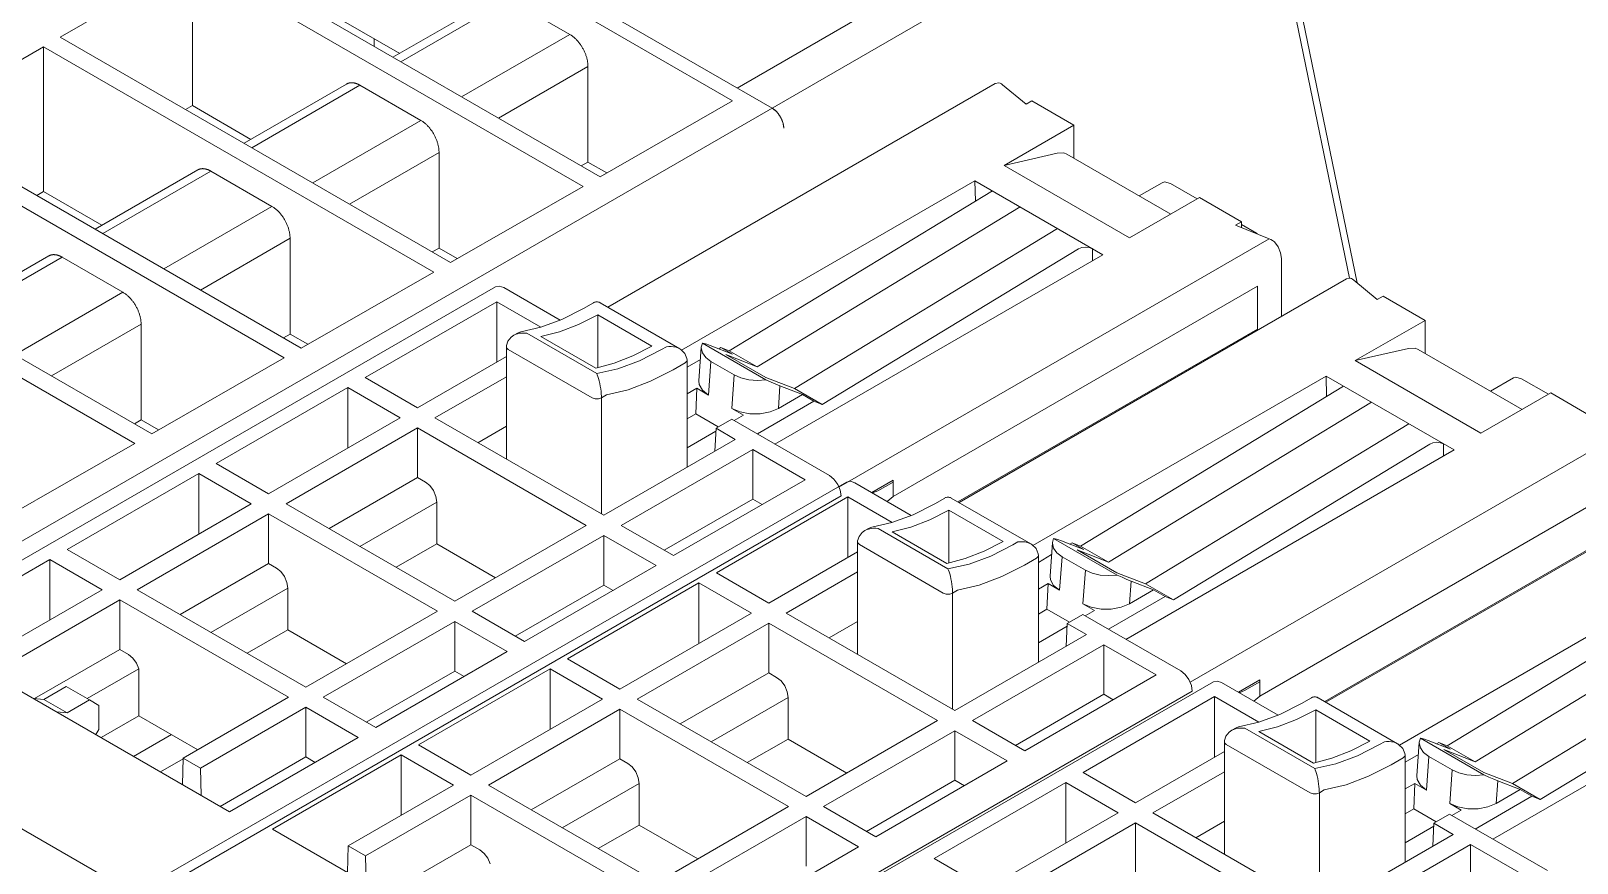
# Model space of a CAD drawing. Header units: inches. Extents: x 67248 to 85686, y -40174 to -31152.
# Drawn here: x 82465.8 to 82516.5, y -33344.3 to -33317 of the extents above; entities that cross this region are included whole.
import ezdxf

# ---------------------------------------------------------------- set-up
doc = ezdxf.new("R2010")
doc.units = ezdxf.units.IN
doc.header["$MEASUREMENT"] = 0

# ---------------------------------------------------------------- blocks, each defined once
blk = doc.blocks.new('ET200S')
at = {"lineweight": 0}
for p, q in [((95.592, 55.16), (11.446, 103.741)), ((65.08, 37.544), (110.119, 63.547)), ((110.609, 63.24), (113.367, 49.852)), ((110.473, 62.935), (113.139, 49.99)), ((82.502, 62.248), (94.393, 55.383)), ((90.366, 53.074), (78.489, 59.931)), ((73.963, 57.319), (77.976, 59.635)), ((77.976, 55.236), (77.976, 59.635)), ((77.976, 59.635), (89.851, 52.779)), ((84.073, 56.708), (87.19, 58.507)), ((84.307, 56.572), (87.594, 58.47)), ((89.446, 57.401), (87.594, 58.47)), ((82.502, 57.849), (84.276, 56.825)), ((94.531, 55.772), (98.562, 58.099)), ((85.824, 50.471), (73.963, 57.319)), ((86.159, 55.503), (89.446, 57.401)), ((69.438, 54.706), (73.451, 57.023)), ((73.451, 52.624), (73.451, 57.023)), ((73.451, 57.023), (85.31, 50.176)), ((83.5, 57.038), (83.5, 57.273)), ((87.275, 54.859), (89.997, 56.43)), ((89.997, 53.522), (89.997, 56.43)), ((102.371, 55.906), (102.485, 55.928)), ((102.485, 55.928), (102.521, 55.916)), ((102.521, 55.916), (102.559, 55.895)), ((79.547, 54.095), (82.664, 55.894)), ((79.781, 53.959), (83.069, 55.857)), ((84.92, 54.788), (83.069, 55.857)), ((90.6, 49.11), (102.371, 55.906)), ((102.559, 55.895), (102.597, 55.867)), ((103.311, 55.279), (102.597, 55.867)), ((77.773, 55.119), (77.976, 55.236)), ((77.976, 55.236), (79.75, 54.212)), ((94.393, 55.383), (90.366, 53.074)), ((95.724, 55.054), (95.72, 55.058)), ((95.753, 55.022), (95.75, 55.025)), ((95.757, 55.017), (95.753, 55.022)), ((95.766, 55.007), (95.761, 55.012)), ((103.487, 55.381), (103.311, 55.279)), ((103.487, 55.381), (104.76, 54.646)), ((81.283, 47.867), (69.438, 54.706)), ((81.633, 52.89), (84.92, 54.788)), ((95.829, 54.918), (95.826, 54.923)), ((95.857, 54.869), (95.855, 54.873)), ((95.902, 54.768), (95.9, 54.774)), ((95.907, 54.756), (95.904, 54.762)), ((95.908, 54.752), (95.907, 54.756)), ((95.921, 54.71), (95.92, 54.715)), ((104.76, 54.646), (102.639, 53.422)), ((104.76, 54.646), (104.76, 53.642)), ((68.925, 54.41), (80.769, 47.572)), ((82.75, 52.246), (85.471, 53.817)), ((85.471, 50.909), (85.471, 53.817)), ((102.639, 53.422), (104.256, 53.795)), ((104.256, 53.795), (104.459, 53.799)), ((104.459, 53.799), (104.553, 53.762)), ((104.553, 53.762), (107.709, 51.94)), ((75.022, 51.482), (78.139, 53.282)), ((75.256, 51.347), (78.543, 53.245)), ((80.395, 52.175), (78.543, 53.245)), ((89.794, 53.404), (89.997, 53.522)), ((89.997, 53.522), (90.57, 53.191)), ((102.639, 53.422), (106.457, 51.217)), ((73.247, 52.506), (73.451, 52.624)), ((73.451, 52.624), (75.225, 51.599)), ((89.851, 52.779), (85.824, 50.471)), ((101.755, 52.952), (92.841, 47.806)), ((102.285, 52.646), (94.29, 47.785)), ((101.769, 52.332), (101.755, 52.952)), ((101.755, 52.952), (105.644, 50.707)), ((107.445, 52.895), (106.749, 52.494)), ((107.445, 52.895), (107.518, 52.918)), ((107.518, 52.918), (107.695, 52.87)), ((107.695, 52.87), (108.508, 52.401)), ((77.108, 50.278), (80.395, 52.175)), ((103.134, 52.156), (95.138, 47.295)), ((108.579, 52.442), (106.457, 51.217)), ((108.579, 52.442), (109.851, 51.707)), ((64.4, 51.797), (76.227, 44.968)), ((76.742, 45.263), (64.912, 52.093)), ((109.851, 51.707), (109.675, 51.605)), ((109.851, 51.707), (109.851, 51.533)), ((104.265, 51.503), (96.27, 46.642)), ((109.675, 51.605), (110.693, 51.193)), ((109.851, 51.625), (110.311, 51.36)), ((110.311, 51.36), (110.336, 51.337)), ((78.224, 49.633), (80.946, 51.205)), ((80.946, 48.296), (80.946, 51.205)), ((85.268, 50.792), (85.471, 50.909)), ((85.471, 50.909), (86.028, 50.588)), ((104.902, 50.884), (97.118, 46.152)), ((110.693, 51.193), (97.621, 43.646)), ((104.902, 50.884), (104.999, 50.924)), ((104.999, 50.924), (105.114, 50.939)), ((105.114, 50.939), (105.228, 50.928)), ((105.228, 50.928), (105.326, 50.89)), ((105.326, 50.89), (105.326, 50.523)), ((110.693, 51.193), (110.748, 51.167)), ((110.748, 51.167), (110.802, 51.135)), ((110.802, 51.135), (110.854, 51.097)), ((110.854, 51.097), (110.968, 50.942)), ((110.968, 50.942), (111.044, 50.766)), ((111.044, 50.766), (111.071, 50.595)), ((70.496, 48.869), (73.613, 50.669)), ((70.731, 48.734), (74.018, 50.632)), ((75.869, 49.563), (74.018, 50.632)), ((105.644, 50.707), (95.674, 44.951)), ((111.071, 50.595), (111.071, 48.833)), ((85.31, 50.176), (81.283, 47.867)), ((101.272, 43.175), (113.043, 49.971)), ((113.043, 49.971), (113.156, 49.994)), ((113.156, 49.994), (113.193, 49.981)), ((113.193, 49.981), (113.23, 49.961)), ((113.23, 49.961), (113.269, 49.933)), ((113.982, 49.344), (113.269, 49.933)), ((65.619, 37.28), (87.186, 49.731)), ((72.582, 47.665), (75.869, 49.563)), ((87.186, 49.731), (87.301, 49.754)), ((87.301, 49.754), (87.436, 49.707)), ((89.151, 48.717), (87.436, 49.707)), ((110.338, 49.754), (99.267, 43.362)), ((110.338, 48.448), (110.338, 49.754)), ((114.159, 49.446), (113.982, 49.344)), ((114.159, 49.446), (115.432, 48.711)), ((87.224, 49.278), (83.228, 46.971)), ((87.224, 49.278), (87.224, 47.44)), ((87.224, 49.278), (88.57, 48.501)), ((89.862, 49.072), (89.204, 48.737)), ((89.713, 48.585), (90.296, 48.879)), ((89.862, 49.072), (90.164, 49.246)), ((90.174, 49.25), (90.164, 49.246)), ((90.171, 49.25), (90.164, 49.246)), ((90.192, 49.26), (90.171, 49.25)), ((90.214, 49.267), (90.192, 49.26)), ((90.238, 49.272), (90.214, 49.267)), ((90.263, 49.273), (90.238, 49.272)), ((90.288, 49.272), (90.263, 49.273)), ((90.313, 49.267), (90.288, 49.272)), ((90.296, 47.276), (90.296, 48.879)), ((91.942, 47.929), (90.296, 48.879)), ((90.339, 49.259), (90.313, 49.267)), ((90.364, 49.246), (90.339, 49.259)), ((90.355, 49.25), (90.364, 49.246)), ((90.365, 49.246), (92.785, 47.849)), ((73.699, 47.02), (76.421, 48.592)), ((76.421, 45.684), (76.421, 48.592)), ((88.563, 48.499), (87.954, 48.361)), ((89.204, 48.737), (88.563, 48.499)), ((89.135, 48.365), (89.713, 48.585)), ((110.338, 48.448), (101.239, 43.194)), ((115.432, 48.711), (113.31, 47.487)), ((115.432, 48.711), (115.432, 47.707)), ((80.743, 48.179), (80.946, 48.296)), ((80.946, 48.296), (81.487, 47.984)), ((87.521, 47.944), (87.519, 47.911)), ((87.564, 48.081), (87.521, 47.944)), ((87.661, 48.199), (87.564, 48.081)), ((87.743, 48.257), (87.661, 48.199)), ((87.743, 48.257), (87.781, 48.276)), ((87.743, 48.257), (87.743, 48.257)), ((87.744, 48.257), (87.875, 48.333)), ((87.781, 48.276), (87.853, 48.303)), ((87.853, 48.303), (87.929, 48.319)), ((87.875, 48.333), (87.954, 48.361)), ((87.929, 48.319), (88.005, 48.326)), ((88.005, 48.326), (88.078, 48.325)), ((88.078, 48.325), (88.143, 48.319)), ((90.265, 47.094), (88.143, 48.319)), ((88.567, 48.221), (89.135, 48.365)), ((90.233, 47.259), (88.567, 48.221)), ((91.942, 47.929), (91.362, 47.633)), ((93.475, 48.021), (93.442, 47.895)), ((93.526, 48.01), (93.475, 48.021)), ((93.475, 48.021), (95.405, 46.906)), ((93.605, 47.985), (93.526, 48.01)), ((93.711, 47.946), (93.605, 47.985)), ((93.711, 47.946), (94.391, 47.68)), ((80.769, 47.572), (76.742, 45.263)), ((84.82, 46.052), (87.519, 47.611)), ((87.519, 47.911), (87.519, 44.494)), ((87.519, 47.91), (87.526, 47.88)), ((87.526, 47.88), (87.577, 47.829)), ((90.123, 46.359), (87.577, 47.829)), ((91.362, 47.633), (90.79, 47.409)), ((91.564, 47.482), (90.905, 47.238)), ((92.233, 47.822), (91.564, 47.482)), ((92.386, 47.91), (92.233, 47.822)), ((92.451, 47.917), (92.386, 47.91)), ((92.524, 47.918), (92.451, 47.917)), ((92.6, 47.911), (92.524, 47.918)), ((92.676, 47.894), (92.6, 47.911)), ((92.748, 47.868), (92.676, 47.894)), ((92.786, 47.849), (92.748, 47.868)), ((92.786, 47.849), (92.786, 47.849)), ((92.815, 47.83), (92.786, 47.849)), ((92.944, 47.707), (92.815, 47.83)), ((93.006, 47.554), (92.944, 47.707)), ((92.952, 47.42), (93.003, 47.472)), ((93.003, 47.472), (93.01, 47.502)), ((93.01, 47.502), (93.006, 47.554)), ((93.01, 47.291), (93.415, 47.525)), ((93.01, 44.249), (93.01, 47.502)), ((93.442, 47.895), (93.367, 46.873)), ((93.442, 47.895), (93.441, 47.871)), ((93.441, 47.871), (93.475, 47.721)), ((93.475, 47.721), (93.574, 47.583)), ((93.574, 47.583), (93.733, 47.463)), ((93.733, 47.463), (93.659, 46.441)), ((93.733, 47.463), (94.44, 47.055)), ((93.969, 47.845), (94.037, 47.884)), ((94.29, 47.785), (94.037, 47.884)), ((94.037, 47.884), (94.391, 47.68)), ((95.138, 47.295), (94.187, 47.675)), ((94.187, 47.675), (95.4, 46.974)), ((94.29, 47.785), (95.138, 47.295)), ((113.31, 47.487), (114.928, 47.86)), ((113.31, 47.487), (117.129, 45.282)), ((114.928, 47.86), (115.131, 47.864)), ((115.131, 47.864), (115.225, 47.827)), ((115.225, 47.827), (118.381, 46.005)), ((87.519, 46.999), (85.349, 45.747)), ((90.79, 47.409), (90.233, 47.259)), ((90.905, 47.238), (90.265, 47.094)), ((90.265, 47.094), (90.281, 47.053)), ((90.281, 47.053), (90.299, 47.002)), ((90.299, 47.002), (90.318, 46.94)), ((92.587, 47.21), (91.897, 46.858)), ((92.952, 47.42), (92.587, 47.21)), ((94.366, 46.032), (94.44, 47.055)), ((94.44, 47.055), (94.647, 46.964)), ((112.427, 47.017), (103.513, 41.871)), ((112.441, 46.397), (112.427, 47.017)), ((112.427, 47.017), (116.316, 44.772)), ((118.116, 46.96), (118.189, 46.983)), ((118.189, 46.983), (118.366, 46.936)), ((82.698, 46.666), (78.702, 44.359)), ((82.698, 46.666), (82.698, 44.827)), ((82.698, 46.666), (84.29, 45.747)), ((84.82, 46.052), (83.228, 46.971)), ((90.318, 46.94), (90.337, 46.869)), ((90.337, 46.869), (90.355, 46.79)), ((90.355, 46.79), (90.371, 46.708)), ((90.371, 46.708), (90.384, 46.625)), ((90.384, 46.625), (90.395, 46.546)), ((90.395, 46.546), (90.401, 46.473)), ((91.217, 46.602), (90.556, 46.445)), ((91.897, 46.858), (91.217, 46.602)), ((93.01, 46.474), (93.305, 46.645)), ((93.272, 45.865), (93.305, 46.645)), ((93.305, 46.645), (93.659, 46.441)), ((93.378, 46.76), (93.367, 46.872)), ((93.476, 46.586), (93.378, 46.76)), ((93.659, 46.441), (93.476, 46.586)), ((94.647, 46.964), (94.887, 46.906)), ((94.887, 46.906), (95.146, 46.886)), ((95.146, 46.886), (95.405, 46.906)), ((96.27, 46.642), (95.4, 46.974)), ((95.405, 46.906), (95.559, 46.836)), ((95.559, 46.836), (95.704, 46.773)), ((95.704, 46.773), (95.832, 46.721)), ((95.783, 46.034), (95.832, 46.721)), ((95.832, 46.721), (96.512, 46.455)), ((96.27, 46.642), (97.118, 46.152)), ((112.957, 46.711), (104.961, 41.85)), ((118.116, 46.96), (117.421, 46.559)), ((118.366, 46.936), (119.179, 46.466)), ((90.213, 46.329), (90.123, 46.359)), ((90.316, 46.329), (90.213, 46.329)), ((90.406, 46.359), (90.316, 46.329)), ((90.401, 46.473), (90.405, 46.41)), ((90.405, 46.41), (90.406, 46.359)), ((90.556, 46.445), (90.406, 46.359)), ((90.406, 46.359), (90.406, 42.827)), ((96.865, 46.251), (95.144, 45.257)), ((95.783, 46.034), (96.512, 46.455)), ((96.865, 46.251), (96.512, 46.455)), ((97.118, 46.152), (96.865, 46.251)), ((113.805, 46.221), (105.81, 41.36)), ((119.25, 46.507), (117.129, 45.282)), ((119.25, 46.507), (120.523, 45.772)), ((76.217, 45.566), (76.421, 45.684)), ((76.421, 45.684), (76.946, 45.38)), ((80.294, 43.439), (84.29, 45.747)), ((90.477, 42.786), (85.349, 45.747)), ((93.01, 45.714), (93.272, 45.865)), ((93.956, 45.47), (93.272, 45.865)), ((93.889, 45.431), (94.365, 45.706)), ((97.336, 43.991), (94.365, 45.706)), ((94.618, 45.927), (94.366, 46.032)), ((94.366, 46.032), (94.719, 45.828)), ((94.436, 45.665), (94.719, 45.828)), ((94.918, 45.871), (94.618, 45.927)), ((95.228, 45.871), (94.918, 45.871)), ((95.529, 45.927), (95.228, 45.871)), ((95.783, 46.034), (95.529, 45.927)), ((84.82, 45.441), (80.824, 43.134)), ((84.82, 45.441), (84.82, 43.933)), ((84.82, 45.441), (89.947, 42.481)), ((87.519, 45.491), (86.655, 44.993)), ((93.01, 44.841), (93.885, 45.346)), ((93.857, 44.738), (93.889, 45.431)), ((94.473, 45.093), (93.889, 45.431)), ((114.937, 45.568), (106.941, 40.707)), ((121.365, 45.258), (108.293, 37.711)), ((76.227, 44.968), (72.201, 42.66)), ((90.477, 42.786), (94.473, 45.093)), ((95.002, 44.788), (91.006, 42.481)), ((95.002, 44.788), (95.002, 43.28)), ((95.002, 44.788), (96.594, 43.869)), ((116.316, 44.772), (106.345, 39.016)), ((115.573, 44.949), (107.79, 40.217)), ((115.573, 44.949), (115.671, 44.989)), ((115.671, 44.989), (115.785, 45.004)), ((115.785, 45.004), (115.9, 44.993)), ((115.9, 44.993), (115.997, 44.956)), ((115.997, 44.956), (115.997, 44.588)), ((80.294, 43.439), (78.702, 44.359)), ((78.173, 44.053), (74.177, 41.746)), ((76.291, 31.345), (97.858, 43.796)), ((78.173, 44.053), (78.173, 42.215)), ((78.173, 44.053), (79.765, 43.134)), ((84.82, 43.933), (82.13, 42.38)), ((85.06, 43.794), (84.82, 43.933)), ((85.06, 43.794), (85.192, 43.687)), ((92.598, 41.562), (96.594, 43.869)), ((97.336, 43.991), (97.471, 43.882)), ((97.471, 43.882), (97.586, 43.727)), ((97.586, 43.727), (97.662, 43.551)), ((97.858, 43.796), (97.972, 43.819)), ((97.972, 43.819), (98.108, 43.772)), ((99.822, 42.782), (98.108, 43.772)), ((99.267, 43.852), (98.618, 43.477)), ((98.801, 43.528), (99.267, 43.797)), ((99.267, 43.362), (99.267, 43.852)), ((112.415, 37.105), (124.186, 43.901)), ((76.122, 30.927), (97.689, 43.379)), ((85.192, 43.687), (85.304, 43.535)), ((85.304, 43.535), (85.378, 43.36)), ((85.378, 43.36), (85.404, 43.188)), ((95.002, 43.28), (92.312, 41.727)), ((97.896, 43.344), (93.899, 41.036)), ((95.288, 43.115), (95.002, 43.28)), ((97.662, 43.551), (97.689, 43.379)), ((97.896, 43.344), (97.896, 41.505)), ((97.896, 43.344), (99.242, 42.566)), ((98.64, 43.464), (98.801, 43.528)), ((99.084, 43.208), (99.267, 43.362)), ((100.533, 43.137), (100.836, 43.311)), ((100.846, 43.315), (100.836, 43.312)), ((100.843, 43.315), (100.836, 43.312)), ((100.864, 43.325), (100.843, 43.315)), ((100.886, 43.332), (100.864, 43.325)), ((100.91, 43.337), (100.886, 43.332)), ((100.934, 43.338), (100.91, 43.337)), ((100.96, 43.337), (100.934, 43.338)), ((100.985, 43.332), (100.96, 43.337)), ((101.01, 43.324), (100.985, 43.332)), ((101.036, 43.312), (101.01, 43.324)), ((101.027, 43.315), (101.036, 43.312)), ((101.037, 43.311), (103.457, 41.914)), ((121.482, 43.684), (110.41, 37.292)), ((75.769, 40.827), (79.765, 43.134)), ((80.294, 42.828), (76.298, 40.521)), ((80.294, 42.828), (80.294, 41.32)), ((80.294, 42.828), (85.422, 39.868)), ((85.951, 40.174), (80.824, 43.134)), ((85.404, 43.188), (83.067, 41.838)), ((85.404, 43.188), (85.404, 41.92)), ((99.876, 42.802), (99.235, 42.564)), ((100.533, 43.137), (99.876, 42.802)), ((100.384, 42.65), (100.967, 42.944)), ((100.967, 41.341), (100.967, 42.944)), ((102.614, 41.994), (100.967, 42.944)), ((85.951, 40.174), (89.947, 42.481)), ((92.598, 41.562), (91.006, 42.481)), ((98.415, 42.322), (98.333, 42.264)), ((98.415, 42.322), (98.546, 42.398)), ((98.415, 42.322), (98.453, 42.341)), ((98.415, 42.322), (98.415, 42.322)), ((98.453, 42.341), (98.525, 42.368)), ((98.525, 42.368), (98.601, 42.384)), ((98.546, 42.398), (98.626, 42.426)), ((98.601, 42.384), (98.677, 42.391)), ((99.235, 42.564), (98.626, 42.426)), ((98.677, 42.391), (98.749, 42.39)), ((98.749, 42.39), (98.815, 42.384)), ((100.936, 41.159), (98.815, 42.384)), ((99.239, 42.286), (99.806, 42.43)), ((100.905, 41.324), (99.239, 42.286)), ((99.806, 42.43), (100.384, 42.65)), ((121.482, 42.377), (112.383, 37.124)), ((84.165, 41.205), (85.404, 41.92)), ((87.19, 40.889), (85.404, 41.92)), ((90.477, 42.175), (86.481, 39.868)), ((90.477, 42.175), (90.477, 40.667)), ((90.477, 42.175), (92.069, 41.256)), ((98.192, 42.009), (98.191, 41.976)), ((98.191, 41.976), (98.191, 38.559)), ((98.191, 41.976), (98.197, 41.946)), ((98.235, 42.146), (98.192, 42.009)), ((98.197, 41.946), (98.249, 41.894)), ((98.333, 42.264), (98.235, 42.146)), ((100.795, 40.424), (98.249, 41.894)), ((102.614, 41.994), (102.033, 41.698)), ((102.905, 41.887), (102.236, 41.547)), ((103.058, 41.976), (102.905, 41.887)), ((103.123, 41.982), (103.058, 41.976)), ((103.195, 41.983), (103.123, 41.982)), ((103.271, 41.976), (103.195, 41.983)), ((103.348, 41.96), (103.271, 41.976)), ((103.42, 41.933), (103.348, 41.96)), ((103.457, 41.914), (103.42, 41.933)), ((103.458, 41.914), (103.457, 41.914)), ((103.487, 41.896), (103.458, 41.914)), ((103.616, 41.772), (103.487, 41.896)), ((104.113, 41.96), (104.039, 40.938)), ((104.113, 41.96), (104.112, 41.936)), ((104.112, 41.936), (104.146, 41.787)), ((104.146, 42.086), (104.113, 41.96)), ((104.197, 42.075), (104.146, 42.086)), ((104.146, 42.086), (106.077, 40.971)), ((104.277, 42.05), (104.197, 42.075)), ((104.383, 42.011), (104.277, 42.05)), ((104.383, 42.011), (105.062, 41.745)), ((104.641, 41.91), (104.709, 41.949)), ((104.961, 41.85), (104.709, 41.949)), ((104.709, 41.949), (105.062, 41.745)), ((104.961, 41.85), (105.81, 41.36)), ((73.648, 41.44), (69.74, 39.184)), ((73.648, 41.44), (73.648, 39.602)), ((73.648, 41.44), (75.239, 40.521)), ((75.769, 40.827), (74.177, 41.746)), ((95.491, 40.117), (98.191, 41.676)), ((101.462, 41.474), (100.905, 41.324)), ((102.033, 41.698), (101.462, 41.474)), ((102.236, 41.547), (101.577, 41.303)), ((103.623, 41.486), (103.258, 41.275)), ((103.678, 41.619), (103.616, 41.772)), ((103.623, 41.486), (103.675, 41.537)), ((103.675, 41.537), (103.682, 41.567)), ((103.682, 41.568), (103.678, 41.619)), ((103.682, 41.356), (104.086, 41.59)), ((103.682, 38.314), (103.682, 41.568)), ((104.146, 41.787), (104.246, 41.648)), ((104.246, 41.648), (104.405, 41.528)), ((104.405, 41.528), (104.33, 40.506)), ((104.405, 41.528), (105.112, 41.12)), ((105.81, 41.36), (104.858, 41.74)), ((104.858, 41.74), (106.072, 41.04)), ((80.294, 41.32), (77.604, 39.767)), ((80.534, 41.182), (80.294, 41.32)), ((80.534, 41.182), (80.667, 41.074)), ((80.667, 41.074), (80.778, 40.922)), ((80.778, 40.922), (80.852, 40.747)), ((88.073, 38.949), (92.069, 41.256)), ((95.491, 40.117), (93.899, 41.036)), ((98.191, 41.064), (96.021, 39.812)), ((101.577, 41.303), (100.936, 41.159)), ((100.936, 41.159), (100.953, 41.118)), ((100.953, 41.118), (100.971, 41.067)), ((100.971, 41.067), (100.99, 41.005)), ((100.99, 41.005), (101.009, 40.934)), ((101.009, 40.934), (101.027, 40.855)), ((102.569, 40.923), (101.889, 40.667)), ((103.258, 41.275), (102.569, 40.923)), ((104.05, 40.825), (104.039, 40.938)), ((105.037, 40.098), (105.112, 41.12)), ((105.112, 41.12), (105.318, 41.029)), ((105.318, 41.029), (105.559, 40.971)), ((105.559, 40.971), (105.817, 40.952)), ((105.817, 40.952), (106.077, 40.971)), ((106.941, 40.707), (106.072, 41.04)), ((106.077, 40.971), (106.231, 40.901)), ((106.231, 40.901), (106.376, 40.838)), ((123.57, 40.947), (114.656, 35.801)), ((72.039, 38.674), (75.239, 40.521)), ((81.426, 37.561), (76.298, 40.521)), ((80.879, 40.575), (78.542, 39.226)), ((80.852, 40.747), (80.879, 40.575)), ((80.879, 40.575), (80.879, 39.307)), ((90.477, 40.667), (87.787, 39.114)), ((93.37, 40.731), (89.374, 38.424)), ((90.762, 40.502), (90.477, 40.667)), ((93.37, 40.731), (93.37, 38.893)), ((93.37, 40.731), (94.962, 39.812)), ((100.884, 40.394), (100.795, 40.424)), ((101.078, 40.424), (100.988, 40.394)), ((101.027, 40.855), (101.043, 40.773)), ((101.043, 40.773), (101.056, 40.69)), ((101.056, 40.69), (101.066, 40.611)), ((101.066, 40.611), (101.073, 40.538)), ((101.073, 40.538), (101.077, 40.475)), ((101.077, 40.475), (101.078, 40.424)), ((101.227, 40.511), (101.078, 40.424)), ((101.078, 40.424), (101.078, 36.892)), ((101.889, 40.667), (101.227, 40.511)), ((103.682, 40.54), (103.977, 40.71)), ((103.943, 39.93), (103.977, 40.71)), ((103.977, 40.71), (104.33, 40.506)), ((104.147, 40.651), (104.05, 40.825)), ((104.33, 40.506), (104.147, 40.651)), ((106.376, 40.838), (106.504, 40.786)), ((106.454, 40.099), (106.504, 40.786)), ((106.454, 40.099), (107.184, 40.52)), ((106.504, 40.786), (107.184, 40.52)), ((106.941, 40.707), (107.79, 40.217)), ((107.537, 40.316), (107.184, 40.52)), ((124.1, 40.641), (116.105, 35.78)), ((75.769, 40.215), (72.569, 38.368)), ((75.769, 40.215), (75.769, 38.707)), ((75.769, 40.215), (80.896, 37.255)), ((100.988, 40.394), (100.884, 40.394)), ((105.289, 39.992), (105.037, 40.098)), ((105.037, 40.098), (105.391, 39.893)), ((105.59, 39.936), (105.289, 39.992)), ((105.899, 39.936), (105.59, 39.936)), ((107.537, 40.316), (105.815, 39.322)), ((106.201, 39.993), (105.899, 39.936)), ((106.454, 40.099), (106.201, 39.993)), ((107.79, 40.217), (107.537, 40.316)), ((124.949, 40.151), (116.953, 35.29)), ((81.426, 37.561), (85.422, 39.868)), ((85.951, 39.562), (81.955, 37.255)), ((85.951, 39.562), (85.951, 38.054)), ((85.951, 39.562), (87.543, 38.643)), ((88.073, 38.949), (86.481, 39.868)), ((90.966, 37.505), (94.962, 39.812)), ((95.491, 39.506), (91.495, 37.199)), ((95.491, 39.506), (95.491, 37.998)), ((95.491, 39.506), (100.619, 36.546)), ((101.148, 36.851), (96.021, 39.812)), ((98.191, 39.556), (97.327, 39.058)), ((103.682, 39.779), (103.943, 39.93)), ((104.628, 39.535), (103.943, 39.93)), ((104.529, 38.803), (104.56, 39.496)), ((104.56, 39.496), (105.037, 39.771)), ((105.144, 39.159), (104.56, 39.496)), ((108.007, 38.056), (105.037, 39.771)), ((105.108, 39.73), (105.391, 39.893)), ((126.08, 39.498), (118.085, 34.637)), ((79.11, 33.775), (69.74, 39.184)), ((79.64, 38.592), (80.879, 39.307)), ((82.664, 38.276), (80.879, 39.307)), ((101.148, 36.851), (105.144, 39.159)), ((103.682, 38.907), (104.556, 39.412)), ((75.769, 38.707), (73.182, 37.214)), ((76.037, 38.553), (75.769, 38.707)), ((76.037, 38.553), (76.168, 38.447)), ((83.547, 36.336), (87.543, 38.643)), ((105.674, 38.853), (101.678, 36.546)), ((105.674, 38.853), (105.674, 37.345)), ((105.674, 38.853), (107.266, 37.934)), ((127.459, 38.702), (117.489, 32.946)), ((126.717, 38.879), (118.933, 34.147)), ((76.353, 38.124), (74.778, 37.215)), ((76.168, 38.447), (76.278, 38.297)), ((76.278, 38.297), (76.353, 38.124)), ((76.353, 38.124), (76.353, 36.694)), ((88.845, 38.118), (84.849, 35.811)), ((88.845, 38.118), (88.845, 36.28)), ((88.845, 38.118), (90.437, 37.199)), ((90.966, 37.505), (89.374, 38.424)), ((108.007, 38.056), (108.143, 37.947)), ((85.951, 38.054), (83.261, 36.501)), ((86.237, 37.889), (85.951, 38.054)), ((87.434, 25.275), (109.001, 37.726)), ((95.491, 37.998), (92.801, 36.445)), ((95.731, 37.86), (95.491, 37.998)), ((95.731, 37.86), (95.864, 37.752)), ((95.864, 37.752), (95.975, 37.6)), ((95.975, 37.6), (96.05, 37.425)), ((103.27, 35.627), (107.266, 37.934)), ((108.143, 37.947), (108.257, 37.792)), ((108.257, 37.792), (108.334, 37.616)), ((108.334, 37.616), (108.361, 37.444)), ((109.001, 37.726), (109.116, 37.749)), ((109.116, 37.749), (109.251, 37.702)), ((110.965, 36.712), (109.251, 37.702)), ((110.41, 37.782), (109.761, 37.407)), ((109.944, 37.458), (110.41, 37.727)), ((110.41, 37.292), (110.41, 37.782)), ((75.769, 31.54), (65.822, 37.282)), ((73.462, 37.189), (73.148, 37.217)), ((74.143, 37.582), (73.462, 37.189)), ((73.462, 37.189), (74.169, 36.781)), ((74.143, 37.582), (74.85, 37.173)), ((74.85, 37.173), (74.169, 36.781)), ((74.85, 37.173), (75.132, 37.01)), ((77.696, 35.408), (80.896, 37.255)), ((83.547, 36.336), (81.955, 37.255)), ((86.441, 34.892), (90.437, 37.199)), ((86.794, 24.993), (108.361, 37.444)), ((96.623, 34.239), (91.495, 37.199)), ((96.076, 37.253), (93.739, 35.904)), ((96.05, 37.425), (96.076, 37.253)), ((96.076, 37.253), (96.076, 35.985)), ((105.674, 37.345), (102.984, 35.792)), ((109.039, 37.274), (105.043, 34.966)), ((105.96, 37.18), (105.674, 37.345)), ((109.039, 37.274), (109.039, 35.435)), ((109.039, 37.274), (110.385, 36.496)), ((109.783, 37.394), (109.944, 37.458)), ((110.227, 37.138), (110.41, 37.292)), ((111.677, 37.067), (111.979, 37.241)), ((111.989, 37.245), (111.979, 37.241)), ((111.986, 37.245), (111.979, 37.241)), ((112.007, 37.255), (111.986, 37.245)), ((112.029, 37.262), (112.007, 37.255)), ((112.053, 37.267), (112.029, 37.262)), ((112.078, 37.268), (112.053, 37.267)), ((112.103, 37.267), (112.078, 37.268)), ((112.128, 37.262), (112.103, 37.267)), ((112.154, 37.254), (112.128, 37.262)), ((112.179, 37.241), (112.154, 37.254)), ((112.17, 37.245), (112.179, 37.241)), ((112.18, 37.241), (114.6, 35.844)), ((74.169, 36.781), (73.855, 36.809)), ((75.132, 36.275), (75.132, 37.01)), ((75.203, 36.03), (76.353, 36.694)), ((78.139, 35.663), (76.353, 36.694)), ((81.426, 36.95), (78.226, 35.102)), ((81.426, 36.95), (81.426, 35.441)), ((81.426, 36.95), (83.018, 36.03)), ((90.966, 36.893), (86.97, 34.586)), ((90.966, 36.893), (90.966, 35.385)), ((90.966, 36.893), (96.094, 33.933)), ((111.019, 36.732), (110.378, 36.494)), ((111.677, 37.067), (111.019, 36.732)), ((111.528, 36.58), (112.111, 36.874)), ((112.111, 35.271), (112.111, 36.874)), ((113.757, 35.924), (112.111, 36.874)), ((75.132, 36.275), (75.044, 36.122)), ((96.623, 34.239), (100.619, 36.546)), ((101.148, 36.24), (97.152, 33.933)), ((101.148, 36.24), (101.148, 34.732)), ((101.148, 36.24), (102.74, 35.321)), ((103.27, 35.627), (101.678, 36.546)), ((109.476, 36.194), (109.379, 36.076)), ((109.558, 36.252), (109.476, 36.194)), ((109.558, 36.252), (109.596, 36.271)), ((109.558, 36.252), (109.558, 36.252)), ((109.559, 36.252), (109.69, 36.328)), ((109.596, 36.271), (109.668, 36.298)), ((109.668, 36.298), (109.744, 36.314)), ((109.69, 36.328), (109.769, 36.356)), ((109.744, 36.314), (109.82, 36.321)), ((110.378, 36.494), (109.769, 36.356)), ((109.82, 36.321), (109.893, 36.32)), ((109.893, 36.32), (109.958, 36.314)), ((112.079, 35.089), (109.958, 36.314)), ((110.382, 36.216), (110.95, 36.36)), ((112.048, 35.254), (110.382, 36.216)), ((110.95, 36.36), (111.528, 36.58)), ((76.193, 35.459), (77.343, 36.123)), ((79.11, 33.775), (83.018, 36.03)), ((86.441, 34.892), (84.849, 35.811)), ((94.837, 35.27), (96.076, 35.985)), ((97.862, 34.954), (96.076, 35.985)), ((109.336, 35.939), (109.334, 35.906)), ((109.334, 35.906), (109.334, 32.489)), ((109.334, 35.905), (109.341, 35.875)), ((109.379, 36.076), (109.336, 35.939)), ((109.341, 35.875), (109.392, 35.824)), ((111.938, 34.354), (109.392, 35.824)), ((113.757, 35.924), (113.177, 35.628)), ((114.048, 35.817), (113.379, 35.477)), ((114.201, 35.905), (114.048, 35.817)), ((114.266, 35.912), (114.201, 35.905)), ((114.339, 35.913), (114.266, 35.912)), ((114.415, 35.906), (114.339, 35.913)), ((114.491, 35.89), (114.415, 35.906)), ((114.563, 35.863), (114.491, 35.89)), ((114.601, 35.844), (114.563, 35.863)), ((114.601, 35.844), (114.601, 35.844)), ((114.63, 35.825), (114.601, 35.844)), ((114.759, 35.702), (114.63, 35.825)), ((115.257, 35.89), (115.182, 34.868)), ((115.257, 35.89), (115.256, 35.866)), ((115.256, 35.866), (115.29, 35.716)), ((115.29, 36.016), (115.257, 35.89)), ((115.341, 36.005), (115.29, 36.016)), ((115.29, 36.016), (117.22, 34.901)), ((115.29, 35.716), (115.389, 35.578)), ((115.42, 35.98), (115.341, 36.005)), ((115.526, 35.941), (115.42, 35.98)), ((115.526, 35.941), (116.205, 35.675)), ((115.784, 35.84), (115.852, 35.879)), ((116.105, 35.78), (115.852, 35.879)), ((115.852, 35.879), (116.205, 35.675)), ((116.105, 35.78), (116.953, 35.29)), ((77.696, 35.387), (77.006, 34.989)), ((77.696, 35.408), (77.678, 34.602)), ((78.226, 35.102), (77.696, 35.408)), ((81.426, 35.441), (78.825, 33.94)), ((84.319, 35.505), (80.412, 33.25)), ((81.712, 35.276), (81.426, 35.441)), ((84.319, 35.505), (84.319, 33.667)), ((84.319, 35.505), (85.911, 34.586)), ((90.966, 35.385), (88.276, 33.832)), ((91.206, 35.247), (90.966, 35.385)), ((91.206, 35.247), (91.338, 35.139)), ((98.744, 33.014), (102.74, 35.321)), ((106.635, 34.047), (109.334, 35.606)), ((112.605, 35.404), (112.048, 35.254)), ((113.177, 35.628), (112.605, 35.404)), ((113.379, 35.477), (112.72, 35.233)), ((114.766, 35.415), (114.402, 35.205)), ((114.821, 35.549), (114.759, 35.702)), ((114.766, 35.415), (114.818, 35.467)), ((114.818, 35.467), (114.825, 35.497)), ((114.825, 35.497), (114.821, 35.549)), ((114.825, 35.286), (115.23, 35.52)), ((114.825, 32.244), (114.825, 35.497)), ((115.389, 35.578), (115.548, 35.458)), ((115.548, 35.458), (115.474, 34.436)), ((115.548, 35.458), (116.255, 35.05)), ((116.953, 35.29), (116.001, 35.67)), ((116.001, 35.67), (117.215, 34.969)), ((78.244, 34.275), (78.226, 35.102)), ((91.338, 35.139), (91.45, 34.987)), ((91.45, 34.987), (91.524, 34.812)), ((91.524, 34.812), (91.55, 34.64)), ((106.635, 34.047), (105.043, 34.966)), ((109.334, 34.994), (107.164, 33.742)), ((112.72, 35.233), (112.079, 35.089)), ((112.079, 35.089), (112.096, 35.048)), ((112.096, 35.048), (112.114, 34.997)), ((112.114, 34.997), (112.133, 34.935)), ((112.133, 34.935), (112.152, 34.864)), ((112.152, 34.864), (112.17, 34.785)), ((112.17, 34.785), (112.186, 34.703)), ((113.712, 34.853), (113.032, 34.597)), ((114.402, 35.205), (113.712, 34.853)), ((115.193, 34.755), (115.182, 34.868)), ((116.181, 34.027), (116.255, 35.05)), ((116.255, 35.05), (116.462, 34.959)), ((116.462, 34.959), (116.702, 34.901)), ((116.702, 34.901), (116.961, 34.881)), ((116.961, 34.881), (117.22, 34.901)), ((118.085, 34.637), (117.215, 34.969)), ((117.22, 34.901), (117.374, 34.831)), ((117.374, 34.831), (117.519, 34.768)), ((117.519, 34.768), (117.647, 34.716)), ((82.711, 32.739), (85.911, 34.586)), ((92.097, 31.626), (86.97, 34.586)), ((91.55, 34.64), (89.214, 33.291)), ((91.55, 34.64), (91.55, 33.372)), ((101.148, 34.732), (98.458, 33.179)), ((104.513, 34.661), (100.517, 32.354)), ((101.434, 34.567), (101.148, 34.732)), ((104.513, 34.661), (104.513, 32.823)), ((104.513, 34.661), (106.105, 33.742)), ((112.028, 34.324), (111.938, 34.354)), ((112.131, 34.324), (112.028, 34.324)), ((112.221, 34.354), (112.131, 34.324)), ((112.186, 34.703), (112.199, 34.62)), ((112.199, 34.62), (112.21, 34.541)), ((112.21, 34.541), (112.216, 34.468)), ((112.216, 34.468), (112.22, 34.405)), ((112.22, 34.405), (112.221, 34.354)), ((112.371, 34.44), (112.221, 34.354)), ((112.221, 34.354), (112.221, 30.822)), ((113.032, 34.597), (112.371, 34.44)), ((114.825, 34.469), (115.12, 34.64)), ((115.087, 33.86), (115.12, 34.64)), ((115.12, 34.64), (115.474, 34.436)), ((115.29, 34.581), (115.193, 34.755)), ((115.474, 34.436), (115.29, 34.581)), ((117.598, 34.029), (117.647, 34.716)), ((117.598, 34.029), (118.327, 34.45)), ((117.647, 34.716), (118.327, 34.45)), ((118.085, 34.637), (118.933, 34.147)), ((118.68, 34.246), (118.327, 34.45)), ((86.441, 34.281), (83.24, 32.433)), ((86.441, 34.281), (86.441, 32.772)), ((86.441, 34.281), (91.568, 31.32)), ((92.097, 31.626), (96.094, 33.933)), ((98.744, 33.014), (97.152, 33.933)), ((114.825, 33.709), (115.087, 33.86)), ((115.771, 33.465), (115.087, 33.86)), ((116.433, 33.922), (116.181, 34.027)), ((116.181, 34.027), (116.534, 33.823)), ((116.733, 33.866), (116.433, 33.922)), ((117.043, 33.866), (116.733, 33.866)), ((118.68, 34.246), (116.959, 33.252)), ((117.344, 33.922), (117.043, 33.866)), ((117.598, 34.029), (117.344, 33.922)), ((118.933, 34.147), (118.68, 34.246)), ((90.312, 32.657), (91.55, 33.372)), ((93.336, 32.341), (91.55, 33.372)), ((96.623, 33.627), (92.627, 31.32)), ((96.623, 33.627), (96.623, 32.119)), ((96.623, 33.627), (98.215, 32.708)), ((102.109, 31.434), (106.105, 33.742)), ((106.635, 33.436), (102.639, 31.129)), ((106.635, 33.436), (106.635, 31.928)), ((106.635, 33.436), (111.762, 30.476)), ((112.292, 30.781), (107.164, 33.742)), ((109.334, 33.486), (108.47, 32.988)), ((115.672, 32.733), (115.704, 33.426)), ((115.704, 33.426), (116.18, 33.701)), ((116.288, 33.088), (115.704, 33.426)), ((119.151, 31.986), (116.18, 33.701)), ((116.251, 33.66), (116.534, 33.823)), ((89.782, 27.84), (80.412, 33.25)), ((112.292, 30.781), (116.288, 33.088)), ((114.825, 32.836), (115.7, 33.341)), ((82.693, 31.933), (82.711, 32.739)), ((83.24, 32.433), (82.711, 32.739)), ((83.24, 32.433), (83.259, 31.606)), ((86.441, 32.772), (83.854, 31.279)), ((86.708, 32.618), (86.441, 32.772)), ((86.708, 32.618), (86.839, 32.512)), ((86.839, 32.512), (86.95, 32.362)), ((94.219, 30.401), (98.215, 32.708)), ((116.817, 32.783), (112.821, 30.476)), ((116.817, 32.783), (116.817, 31.275)), ((116.817, 32.783), (118.409, 31.864)), ((86.95, 32.362), (87.025, 32.189)), ((102.109, 31.434), (100.517, 32.354))]:
    blk.add_line(p, q, dxfattribs=at)
for points in [[(89.446, 57.401), (89.464, 57.39), (89.483, 57.378), (89.5, 57.366), (89.518, 57.354), (89.535, 57.341), (89.552, 57.328), (89.569, 57.314), (89.585, 57.3), (89.601, 57.285), (89.617, 57.27), (89.634, 57.254), (89.651, 57.237), (89.667, 57.219), (89.683, 57.202), (89.698, 57.184), (89.714, 57.165), (89.728, 57.147), (89.743, 57.128), (89.757, 57.109), (89.771, 57.09), (89.785, 57.069), (89.798, 57.049), (89.811, 57.028), (89.824, 57.007), (89.836, 56.985), (89.848, 56.964), (89.86, 56.942), (89.871, 56.92), (89.882, 56.898), (89.892, 56.875), (89.902, 56.853), (89.911, 56.831), (89.92, 56.809), (89.929, 56.786), (89.937, 56.764), (89.944, 56.741), (89.951, 56.718), (89.958, 56.695), (89.964, 56.672), (89.97, 56.648), (89.975, 56.627), (89.979, 56.605), (89.983, 56.584), (89.987, 56.562), (89.99, 56.54), (89.992, 56.518), (89.994, 56.496), (89.996, 56.474), (89.997, 56.452), (89.997, 56.43)], [(82.664, 55.894), (82.671, 55.898), (82.677, 55.901), (82.684, 55.904), (82.69, 55.907), (82.697, 55.91), (82.704, 55.913), (82.711, 55.916), (82.717, 55.918), (82.724, 55.92), (82.731, 55.922), (82.738, 55.924), (82.746, 55.926), (82.753, 55.927), (82.76, 55.929), (82.768, 55.93), (82.775, 55.931), (82.783, 55.932), (82.79, 55.933), (82.798, 55.933), (82.806, 55.933), (82.813, 55.934), (82.821, 55.933), (82.828, 55.933), (82.836, 55.933), (82.843, 55.933), (82.851, 55.932), (82.859, 55.931), (82.866, 55.93), (82.874, 55.929), (82.881, 55.928), (82.889, 55.927), (82.896, 55.925), (82.906, 55.923), (82.915, 55.921), (82.925, 55.919), (82.934, 55.916), (82.944, 55.913), (82.953, 55.91), (82.962, 55.907), (82.971, 55.904), (82.981, 55.9), (82.99, 55.896), (82.999, 55.893), (83.008, 55.889), (83.017, 55.885), (83.025, 55.88), (83.034, 55.876), (83.043, 55.871), (83.052, 55.867), (83.06, 55.862), (83.069, 55.857)], [(95.592, 55.16), (95.604, 55.153), (95.615, 55.146), (95.627, 55.138), (95.638, 55.13), (95.649, 55.122), (95.66, 55.113), (95.67, 55.105), (95.681, 55.096), (95.691, 55.086), (95.701, 55.077), (95.712, 55.066), (95.723, 55.056), (95.733, 55.045), (95.743, 55.033), (95.753, 55.022), (95.763, 55.01), (95.773, 54.998), (95.782, 54.986), (95.791, 54.974), (95.8, 54.962), (95.809, 54.949), (95.817, 54.936), (95.826, 54.923), (95.834, 54.91), (95.842, 54.896), (95.85, 54.882), (95.857, 54.869), (95.864, 54.855), (95.871, 54.841), (95.878, 54.827), (95.884, 54.813), (95.89, 54.799), (95.896, 54.785), (95.901, 54.771), (95.907, 54.756), (95.911, 54.742), (95.916, 54.728), (95.92, 54.713), (95.924, 54.698), (95.928, 54.684), (95.931, 54.67), (95.934, 54.657), (95.937, 54.643), (95.939, 54.63), (95.941, 54.616), (95.943, 54.602), (95.944, 54.589), (95.945, 54.575), (95.945, 54.561), (95.945, 54.548)], [(95.717, 55.062), (95.712, 55.066), (95.708, 55.07), (95.704, 55.075), (95.699, 55.079), (95.695, 55.083), (95.69, 55.087), (95.686, 55.091), (95.681, 55.095), (95.676, 55.099), (95.672, 55.103), (95.667, 55.107), (95.662, 55.111), (95.658, 55.115), (95.653, 55.119), (95.648, 55.123), (95.643, 55.126), (95.638, 55.13), (95.633, 55.134), (95.628, 55.137), (95.623, 55.141), (95.618, 55.144), (95.613, 55.147), (95.608, 55.151), (95.602, 55.154), (95.597, 55.157), (95.592, 55.16)], [(95.736, 55.041), (95.733, 55.045), (95.73, 55.048)], [(95.747, 55.029), (95.745, 55.032), (95.742, 55.035)], [(95.826, 54.923), (95.822, 54.928), (95.819, 54.934), (95.815, 54.939), (95.812, 54.944), (95.808, 54.95), (95.805, 54.955), (95.801, 54.961), (95.797, 54.966), (95.793, 54.971), (95.789, 54.976), (95.786, 54.982), (95.782, 54.987), (95.778, 54.992), (95.774, 54.997), (95.77, 55.002)], [(84.92, 54.788), (84.939, 54.777), (84.957, 54.766), (84.975, 54.754), (84.993, 54.741), (85.01, 54.728), (85.027, 54.715), (85.043, 54.701), (85.06, 54.687), (85.076, 54.672), (85.092, 54.658), (85.109, 54.641), (85.125, 54.624), (85.142, 54.607), (85.157, 54.589), (85.173, 54.571), (85.188, 54.553), (85.203, 54.534), (85.217, 54.515), (85.232, 54.496), (85.245, 54.477), (85.259, 54.456), (85.273, 54.436), (85.286, 54.415), (85.299, 54.394), (85.311, 54.372), (85.323, 54.351), (85.335, 54.329), (85.346, 54.307), (85.356, 54.285), (85.367, 54.263), (85.377, 54.241), (85.386, 54.219), (85.395, 54.196), (85.403, 54.174), (85.411, 54.151), (85.419, 54.128), (85.426, 54.105), (85.433, 54.082), (85.439, 54.059), (85.445, 54.036), (85.45, 54.014), (85.454, 53.992), (85.458, 53.971), (85.461, 53.949), (85.464, 53.927), (85.467, 53.905), (85.469, 53.883), (85.47, 53.861), (85.471, 53.839), (85.471, 53.817)], [(95.837, 54.905), (95.834, 54.909), (95.831, 54.914)], [(95.845, 54.892), (95.842, 54.896), (95.839, 54.901)], [(95.852, 54.878), (95.85, 54.883), (95.847, 54.887)], [(95.898, 54.781), (95.895, 54.787), (95.893, 54.793), (95.89, 54.799), (95.888, 54.805), (95.885, 54.811), (95.883, 54.816), (95.88, 54.822), (95.877, 54.828), (95.874, 54.834), (95.872, 54.84), (95.869, 54.846), (95.866, 54.852), (95.863, 54.857), (95.86, 54.863), (95.857, 54.869)], [(95.912, 54.74), (95.911, 54.744), (95.909, 54.748)], [(95.917, 54.724), (95.916, 54.728), (95.915, 54.732)], [(95.945, 54.548), (95.945, 54.554), (95.945, 54.56), (95.945, 54.566), (95.945, 54.572), (95.945, 54.578), (95.944, 54.584), (95.944, 54.59), (95.943, 54.596), (95.943, 54.603), (95.942, 54.609), (95.941, 54.615), (95.94, 54.621), (95.939, 54.627), (95.938, 54.633), (95.937, 54.639), (95.936, 54.645), (95.935, 54.651), (95.934, 54.657), (95.933, 54.663), (95.932, 54.669), (95.93, 54.675), (95.929, 54.681), (95.927, 54.687), (95.926, 54.693), (95.924, 54.699), (95.923, 54.705)], [(78.139, 53.281), (78.145, 53.285), (78.152, 53.288), (78.158, 53.291), (78.165, 53.295), (78.172, 53.297), (78.178, 53.3), (78.185, 53.303), (78.192, 53.305), (78.199, 53.307), (78.206, 53.31), (78.213, 53.311), (78.22, 53.313), (78.228, 53.315), (78.235, 53.316), (78.242, 53.317), (78.25, 53.318), (78.257, 53.319), (78.265, 53.32), (78.272, 53.32), (78.28, 53.321), (78.288, 53.321), (78.295, 53.321), (78.303, 53.321), (78.31, 53.32), (78.318, 53.32), (78.325, 53.319), (78.333, 53.318), (78.341, 53.317), (78.348, 53.316), (78.356, 53.315), (78.363, 53.314), (78.371, 53.312), (78.38, 53.31), (78.39, 53.308), (78.399, 53.306), (78.409, 53.303), (78.418, 53.3), (78.427, 53.297), (78.437, 53.294), (78.446, 53.291), (78.455, 53.287), (78.464, 53.284), (78.473, 53.28), (78.482, 53.276), (78.491, 53.272), (78.5, 53.268), (78.509, 53.263), (78.517, 53.259), (78.526, 53.254), (78.535, 53.249), (78.543, 53.245)], [(80.395, 52.175), (80.413, 52.164), (80.432, 52.153), (80.449, 52.141), (80.467, 52.128), (80.484, 52.115), (80.501, 52.102), (80.518, 52.088), (80.534, 52.074), (80.55, 52.06), (80.566, 52.045), (80.583, 52.028), (80.6, 52.011), (80.616, 51.994), (80.632, 51.976), (80.647, 51.958), (80.663, 51.94), (80.677, 51.921), (80.692, 51.902), (80.706, 51.883), (80.72, 51.864), (80.734, 51.844), (80.747, 51.823), (80.76, 51.802), (80.773, 51.781), (80.786, 51.76), (80.797, 51.738), (80.809, 51.716), (80.82, 51.694), (80.831, 51.672), (80.841, 51.65), (80.851, 51.628), (80.86, 51.606), (80.869, 51.583), (80.878, 51.561), (80.886, 51.538), (80.893, 51.516), (80.901, 51.493), (80.907, 51.469), (80.913, 51.446), (80.919, 51.423), (80.924, 51.401), (80.928, 51.38), (80.932, 51.358), (80.936, 51.336), (80.939, 51.314), (80.941, 51.292), (80.943, 51.27), (80.945, 51.249), (80.946, 51.227), (80.946, 51.205)], [(73.614, 50.669), (73.62, 50.672), (73.626, 50.675), (73.633, 50.679), (73.639, 50.682), (73.646, 50.685), (73.653, 50.687), (73.66, 50.69), (73.666, 50.692), (73.673, 50.695), (73.68, 50.697), (73.687, 50.699), (73.695, 50.7), (73.702, 50.702), (73.709, 50.703), (73.717, 50.705), (73.724, 50.706), (73.732, 50.706), (73.739, 50.707), (73.747, 50.708), (73.755, 50.708), (73.762, 50.708), (73.77, 50.708), (73.777, 50.708), (73.785, 50.707), (73.792, 50.707), (73.8, 50.706), (73.808, 50.706), (73.815, 50.705), (73.823, 50.704), (73.83, 50.702), (73.838, 50.701), (73.845, 50.7), (73.855, 50.698), (73.864, 50.695), (73.874, 50.693), (73.883, 50.69), (73.893, 50.688), (73.902, 50.685), (73.911, 50.681), (73.921, 50.678), (73.93, 50.675), (73.939, 50.671), (73.948, 50.667), (73.957, 50.663), (73.966, 50.659), (73.975, 50.655), (73.983, 50.65), (73.992, 50.646), (74.001, 50.641), (74.009, 50.637), (74.018, 50.632)], [(75.869, 49.563), (75.888, 49.552), (75.906, 49.54), (75.924, 49.528), (75.942, 49.516), (75.959, 49.503), (75.976, 49.489), (75.993, 49.476), (76.009, 49.461), (76.025, 49.447), (76.041, 49.432), (76.058, 49.415), (76.074, 49.398), (76.091, 49.381), (76.106, 49.363), (76.122, 49.345), (76.137, 49.327), (76.152, 49.309), (76.166, 49.29), (76.181, 49.271), (76.194, 49.251), (76.208, 49.231), (76.222, 49.21), (76.235, 49.189), (76.248, 49.168), (76.26, 49.147), (76.272, 49.125), (76.284, 49.104), (76.295, 49.082), (76.306, 49.059), (76.316, 49.037), (76.326, 49.015), (76.335, 48.993), (76.344, 48.971), (76.352, 48.948), (76.36, 48.926), (76.368, 48.903), (76.375, 48.88), (76.382, 48.857), (76.388, 48.833), (76.394, 48.81), (76.399, 48.789), (76.403, 48.767), (76.407, 48.745), (76.41, 48.723), (76.413, 48.702), (76.416, 48.68), (76.418, 48.658), (76.419, 48.636), (76.42, 48.614), (76.421, 48.592)]]:
    blk.add_lwpolyline(points, dxfattribs=at)

msp = doc.modelspace()

# ---------------------------------------------------------------- block references
at = {"xscale": 1.08, "yscale": 1.08, "zscale": 1.08}
msp.add_blockref('ET200S', (82386.84, -33379.117, 0.332), dxfattribs=at)

doc.saveas('drawing.dxf')
